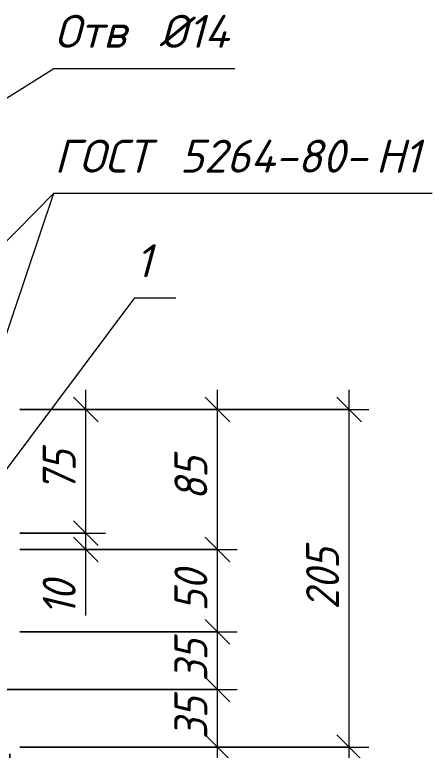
# Model space of a CAD drawing. Header units: millimetres. Extents: x 1525 to 46824, y -520 to 14115.
# Drawn here: x 31196.2 to 31449.9, y 2775.8 to 3222.3 of the extents above; entities that cross this region are included whole.
import ezdxf

# ---------------------------------------------------------------- set-up
doc = ezdxf.new("R2010")
doc.units = ezdxf.units.MM
for name, color, linetype, lineweight in [('A-ANNO-DIMS', 7, 'Continuous', 9), ('A-ANNO-DIMS-10', 7, 'Continuous', 9), ('A-ANNO-NOTE', 7, 'Continuous', 9)]:
    doc.layers.add(name, color=color, linetype=linetype, lineweight=lineweight)
doc.styles.add('ISOCPEUR_I_3', font='isocpeui.ttf', dxfattribs={"width": 0.9, "height": 20})
doc.styles.add('ISOCPEUR_I_5', font='isocpeui.ttf', dxfattribs={"height": 20})
doc.dimstyles.new('ISO-2_0_0_9К_СРЕДНИЙ_1', dxfattribs={"dimscale": 304.8, "dimtxt": 19.919624, "dimasz": 0.049213, "dimexe": 0.03937, "dimexo": 0, "dimgap": 0, "dimtad": 1, "dimdec": 0, "dimzin": 0, "dimdsep": 46, "dimtxsty": 'ISOCPEUR_I_3', "dimblk1": 'OBLIQUE', "dimblk2": 'OBLIQUE', "dimsah": 1, "dimcen": 0.09, "dimdle": 0.03937, "dimazin": 0, "dimtfac": 1, "dimtdec": 4, "dimtix": 1, "dimtmove": 0, "dimatfit": 3, "dimfxl": 1, "dimtvp": 1, "dimtolj": 1, "dimtzin": 0, "dimarcsym": 2})
doc.dimstyles.new('ISO-2_0_0_9К_СРЕДНИЙ_3', dxfattribs={"dimscale": 304.8, "dimtxt": 19.919624, "dimasz": 0.049213, "dimexe": 0.03937, "dimexo": 0, "dimgap": 0, "dimtad": 1, "dimdec": 0, "dimzin": 0, "dimdsep": 46, "dimtxsty": 'ISOCPEUR_I_3', "dimblk1": 'OBLIQUE', "dimblk2": 'OBLIQUE', "dimsah": 1, "dimcen": 0.09, "dimdle": 0.03937, "dimazin": 0, "dimtfac": 1, "dimtdec": 4, "dimtix": 1, "dimtmove": 1, "dimatfit": 3, "dimfxl": 1, "dimtvp": 1, "dimtolj": 1, "dimtzin": 0, "dimarcsym": 2})

# ---------------------------------------------------------------- blocks, each defined once
blk = doc.blocks.new('DIMBLOCK147-АР1_Фахверк из 2-х уголков Ф-11_ Ф-15_ Ф-18_ Ф-20_ Ф-26-Ф-29_2_Узлы 3 эт_')
at = {"layer": 'A-ANNO-DIMS-10', "lineweight": 20}
for p, q in [((31239.35, 2907.64), (31231.85, 2915.14)), ((31239.35, 2907.64), (31246.85, 2900.14)), ((31239.35, 2897.64), (31231.85, 2905.14)), ((31239.35, 2897.64), (31246.85, 2890.14))]:
    blk.add_line(p, q, dxfattribs=at)
at = {"layer": 'A-ANNO-DIMS-10'}
for p, q in [((31199.22, 2907.64), (31251.35, 2907.64)), ((31239.35, 2907.64), (31199.22, 2907.64)), ((31239.35, 2885.64), (31239.35, 2907.64)), ((31239.35, 2879.05), (31239.35, 2902.64)), ((31199.22, 2897.64), (31251.35, 2897.64)), ((31239.35, 2897.64), (31199.22, 2897.64)), ((31239.35, 2857.6), (31239.35, 2879.05))]:
    blk.add_line(p, q, dxfattribs=at)
at = {"layer": 'A-ANNO-DIMS-10', "color": 0, "insert": (31213.22, 2857.6), "char_height": 20, "width": 25.7423, "attachment_point": 1, "rotation": 90, "line_spacing_factor": 1.149209, "style": 'ISOCPEUR_I_3'}
blk.add_mtext('10', dxfattribs=at)
blk = doc.blocks.new('_Oblique')
at = {"color": 0, "linetype": 'ByBlock', "lineweight": -2}
blk.add_line((-0.5, -0.5), (0.5, 0.5), dxfattribs=at)
blk = doc.blocks.new('DIMBLOCK148-АР1_Фахверк из 2-х уголков Ф-11_ Ф-15_ Ф-18_ Ф-20_ Ф-26-Ф-29_2_Узлы 3 эт_')
at = {"layer": 'A-ANNO-DIMS-10'}
for p, q in [((31239.35, 2907.64), (31239.35, 2994.64)), ((31199.22, 2982.64), (31251.35, 2982.64)), ((31239.35, 2982.64), (31199.22, 2982.64)), ((31199.22, 2907.64), (31251.35, 2907.64)), ((31239.35, 2907.64), (31199.22, 2907.64))]:
    blk.add_line(p, q, dxfattribs=at)
at = {"layer": 'A-ANNO-DIMS-10', "lineweight": 20}
for p, q in [((31239.35, 2982.64), (31231.85, 2990.14)), ((31239.35, 2982.64), (31246.85, 2975.14)), ((31239.35, 2907.64), (31231.85, 2915.14)), ((31239.35, 2907.64), (31246.85, 2900.14))]:
    blk.add_line(p, q, dxfattribs=at)
at = {"layer": 'A-ANNO-DIMS-10', "color": 0, "insert": (31213.22, 2932.5), "char_height": 20, "width": 30.3391, "attachment_point": 1, "rotation": 90, "line_spacing_factor": 1.149209, "style": 'ISOCPEUR_I_3'}
blk.add_mtext('75', dxfattribs=at)
blk = doc.blocks.new('DIMBLOCK151-АР1_Фахверк из 2-х уголков Ф-11_ Ф-15_ Ф-18_ Ф-20_ Ф-26-Ф-29_2_Узлы 3 эт_')
at = {"layer": 'A-ANNO-DIMS-10'}
for p, q in [((31172.17, 2895.58), (31172.17, 2569.22)), ((31172.17, 2581.22), (31172.17, 2895.58)), ((31193.17, 2773.66), (31193.17, 2569.22)), ((31193.17, 2581.22), (31193.17, 2773.66)), ((31172.17, 2581.22), (31205.17, 2581.22)), ((31208.44, 2581.22), (31182.67, 2581.22)), ((31229.9, 2581.22), (31208.44, 2581.22))]:
    blk.add_line(p, q, dxfattribs=at)
at = {"layer": 'A-ANNO-DIMS-10', "lineweight": 20}
for p, q in [((31172.17, 2581.22), (31179.67, 2588.72)), ((31193.17, 2581.22), (31200.67, 2588.72)), ((31172.17, 2581.22), (31164.67, 2573.72)), ((31193.17, 2581.22), (31185.67, 2573.72))]:
    blk.add_line(p, q, dxfattribs=at)
at = {"layer": 'A-ANNO-DIMS-10', "color": 0, "insert": (31208.44, 2607.35), "char_height": 20, "width": 25.7423, "attachment_point": 1, "line_spacing_factor": 1.149209, "style": 'ISOCPEUR_I_3'}
blk.add_mtext('21', dxfattribs=at)
blk = doc.blocks.new('DIMBLOCK162-АР1_Фахверк из 2-х уголков Ф-11_ Ф-15_ Ф-18_ Ф-20_ Ф-26-Ф-29_2_Узлы 3 эт_')
at = {"layer": 'A-ANNO-DIMS-10', "lineweight": 20}
for p, q in [((31319.35, 2812.64), (31311.85, 2820.14)), ((31319.35, 2812.64), (31326.85, 2805.14)), ((31319.35, 2777.64), (31311.85, 2785.14)), ((31319.35, 2777.64), (31326.85, 2770.14))]:
    blk.add_line(p, q, dxfattribs=at)
at = {"layer": 'A-ANNO-DIMS-10'}
for p, q in [((31161.48, 2812.64), (31331.35, 2812.64)), ((31319.35, 2812.64), (31161.48, 2812.64)), ((31319.35, 2765.64), (31319.35, 2812.64)), ((31199.22, 2777.64), (31331.35, 2777.64)), ((31319.35, 2777.64), (31199.22, 2777.64))]:
    blk.add_line(p, q, dxfattribs=at)
at = {"layer": 'A-ANNO-DIMS-10', "color": 0, "insert": (31293.22, 2782.5), "char_height": 20, "width": 30.3391, "attachment_point": 1, "rotation": 90, "line_spacing_factor": 1.149209, "style": 'ISOCPEUR_I_3'}
blk.add_mtext('35', dxfattribs=at)
blk = doc.blocks.new('DIMBLOCK163-АР1_Фахверк из 2-х уголков Ф-11_ Ф-15_ Ф-18_ Ф-20_ Ф-26-Ф-29_2_Узлы 3 эт_')
at = {"layer": 'A-ANNO-DIMS-10', "lineweight": 20}
for p, q in [((31319.35, 2847.64), (31311.85, 2855.14)), ((31319.35, 2847.64), (31326.85, 2840.14)), ((31319.35, 2812.64), (31311.85, 2820.14)), ((31319.35, 2812.64), (31326.85, 2805.14))]:
    blk.add_line(p, q, dxfattribs=at)
at = {"layer": 'A-ANNO-DIMS-10'}
for p, q in [((31199.22, 2847.64), (31331.35, 2847.64)), ((31319.35, 2847.64), (31199.22, 2847.64)), ((31319.35, 2812.64), (31319.35, 2847.64)), ((31161.48, 2812.64), (31331.35, 2812.64)), ((31319.35, 2812.64), (31161.48, 2812.64))]:
    blk.add_line(p, q, dxfattribs=at)
at = {"layer": 'A-ANNO-DIMS-10', "color": 0, "insert": (31293.22, 2817.5), "char_height": 20, "width": 30.3391, "attachment_point": 1, "rotation": 90, "line_spacing_factor": 1.149209, "style": 'ISOCPEUR_I_3'}
blk.add_mtext('35', dxfattribs=at)
blk = doc.blocks.new('DIMBLOCK164-АР1_Фахверк из 2-х уголков Ф-11_ Ф-15_ Ф-18_ Ф-20_ Ф-26-Ф-29_2_Узлы 3 эт_')
at = {"layer": 'A-ANNO-DIMS-10', "lineweight": 20}
for p, q in [((31319.35, 2897.64), (31311.85, 2905.14)), ((31319.35, 2897.64), (31326.85, 2890.14)), ((31319.35, 2847.64), (31311.85, 2855.14)), ((31319.35, 2847.64), (31326.85, 2840.14))]:
    blk.add_line(p, q, dxfattribs=at)
at = {"layer": 'A-ANNO-DIMS-10'}
for p, q in [((31199.22, 2897.64), (31331.35, 2897.64)), ((31319.35, 2897.64), (31199.22, 2897.64)), ((31319.35, 2847.64), (31319.35, 2897.64)), ((31199.22, 2847.64), (31331.35, 2847.64)), ((31319.35, 2847.64), (31199.22, 2847.64))]:
    blk.add_line(p, q, dxfattribs=at)
at = {"layer": 'A-ANNO-DIMS-10', "color": 0, "insert": (31293.22, 2860), "char_height": 20, "width": 30.3391, "attachment_point": 1, "rotation": 90, "line_spacing_factor": 1.149209, "style": 'ISOCPEUR_I_3'}
blk.add_mtext('50', dxfattribs=at)
blk = doc.blocks.new('DIMBLOCK165-АР1_Фахверк из 2-х уголков Ф-11_ Ф-15_ Ф-18_ Ф-20_ Ф-26-Ф-29_2_Узлы 3 эт_')
at = {"layer": 'A-ANNO-DIMS-10'}
for p, q in [((31319.35, 2897.64), (31319.35, 2994.64)), ((31199.22, 2982.64), (31331.35, 2982.64)), ((31319.35, 2982.64), (31199.22, 2982.64)), ((31199.22, 2897.64), (31331.35, 2897.64)), ((31319.35, 2897.64), (31199.22, 2897.64))]:
    blk.add_line(p, q, dxfattribs=at)
at = {"layer": 'A-ANNO-DIMS-10', "lineweight": 20}
for p, q in [((31319.35, 2982.64), (31311.85, 2990.14)), ((31319.35, 2982.64), (31326.85, 2975.14)), ((31319.35, 2897.64), (31311.85, 2905.14)), ((31319.35, 2897.64), (31326.85, 2890.14))]:
    blk.add_line(p, q, dxfattribs=at)
at = {"layer": 'A-ANNO-DIMS-10', "color": 0, "insert": (31293.22, 2927.5), "char_height": 20, "width": 30.3391, "attachment_point": 1, "rotation": 90, "line_spacing_factor": 1.149209, "style": 'ISOCPEUR_I_3'}
blk.add_mtext('85', dxfattribs=at)
blk = doc.blocks.new('DIMBLOCK166-АР1_Фахверк из 2-х уголков Ф-11_ Ф-15_ Ф-18_ Ф-20_ Ф-26-Ф-29_2_Узлы 3 эт_')
at = {"layer": 'A-ANNO-DIMS-10'}
for p, q in [((31399.35, 2765.64), (31399.35, 2994.64)), ((31199.22, 2982.64), (31411.35, 2982.64)), ((31399.35, 2982.64), (31199.22, 2982.64)), ((31199.22, 2777.64), (31411.35, 2777.64)), ((31399.35, 2777.64), (31199.22, 2777.64))]:
    blk.add_line(p, q, dxfattribs=at)
at = {"layer": 'A-ANNO-DIMS-10', "lineweight": 20}
for p, q in [((31399.35, 2982.64), (31391.85, 2990.14)), ((31399.35, 2982.64), (31406.85, 2975.14)), ((31399.35, 2777.64), (31391.85, 2785.14)), ((31399.35, 2777.64), (31406.85, 2770.14))]:
    blk.add_line(p, q, dxfattribs=at)
at = {"layer": 'A-ANNO-DIMS-10', "color": 0, "insert": (31373.22, 2861.17), "char_height": 20, "width": 45.5087, "attachment_point": 1, "rotation": 90, "line_spacing_factor": 1.149209, "style": 'ISOCPEUR_I_3'}
blk.add_mtext('205', dxfattribs=at)
blk = doc.blocks.new('_AT__Текстовая выноска 2_0 - _AT__Текстовая выноска 2_0-30620702-АР1_Фахверк из 2-х уголков Ф-11_ Ф-15_ Ф-18_ Ф-20_ Ф-26-Ф-29_2_Узлы 3 эт_')
at = {"layer": 'A-ANNO-NOTE'}
blk.add_line((0, 0), (11, 0), dxfattribs=at)
blk = doc.blocks.new('_AT__Текстовая выноска1 - _AT__Текстовая выноска-30601245-АР1_Фахверк из 2-х уголков Ф-11_ Ф-15_ Ф-18_ Ф-20_ Ф-26-Ф-29_2_Узлы 3 эт_')
at = {"layer": 'A-ANNO-NOTE'}
blk.add_line((0, 0), (2.5, 0), dxfattribs=at)
blk = doc.blocks.new('_AT__Текстовая выноска 2_0 - _AT__Текстовая выноска 2_0-30620701-АР1_Фахверк из 2-х уголков Ф-11_ Ф-15_ Ф-18_ Ф-20_ Ф-26-Ф-29_2_Узлы 3 эт_')
at = {"layer": 'A-ANNO-NOTE'}
blk.add_line((0, 0), (23, 0), dxfattribs=at)
blk = doc.blocks.new('DIMBLOCK169-АР1_Фахверк из 2-х уголков Ф-11_ Ф-15_ Ф-18_ Ф-20_ Ф-26-Ф-29_2_Узлы 3 эт_')
at = {"layer": 'A-ANNO-DIMS-10'}
for p, q in [((30981.17, 2895.42), (30981.17, 2489.22)), ((30981.17, 2501.22), (30981.17, 2895.42)), ((31193.17, 2766.94), (31193.17, 2489.22)), ((31193.17, 2501.22), (31193.17, 2766.94)), ((30969.17, 2501.22), (31205.17, 2501.22))]:
    blk.add_line(p, q, dxfattribs=at)
at = {"layer": 'A-ANNO-DIMS-10', "lineweight": 20}
for p, q in [((30981.17, 2501.22), (30988.67, 2508.72)), ((31193.17, 2501.22), (31200.67, 2508.72)), ((30981.17, 2501.22), (30973.67, 2493.72)), ((31193.17, 2501.22), (31185.67, 2493.72))]:
    blk.add_line(p, q, dxfattribs=at)
at = {"layer": 'A-ANNO-DIMS-10', "color": 0, "insert": (31070.12, 2527.35), "char_height": 20, "width": 40.9118, "attachment_point": 1, "line_spacing_factor": 1.149209, "style": 'ISOCPEUR_I_3'}
blk.add_mtext('212', dxfattribs=at)

msp = doc.modelspace()

# ---------------------------------------------------------------- linework, layer by layer
at = {"layer": 'A-ANNO-NOTE'}
for p, q in [((31041.21808, 3077.24046), (31219.89901, 3189.66867)), ((31026.8658, 2917.68348), (31219.89901, 3113.90021)), ((31154.66458, 2920.03107), (31219.89901, 3113.90021)), ((31189.99453, 2944.66919), (31269.17564, 3050.44421))]:
    msp.add_line(p, q, dxfattribs=at)

# ---------------------------------------------------------------- block references
at = {"layer": 'A-ANNO-NOTE', "xscale": 10, "yscale": 10, "zscale": 10}
for name, p in [('_AT__Текстовая выноска 2_0 - _AT__Текстовая выноска 2_0-30620702-АР1_Фахверк из 2-х уголков Ф-11_ Ф-15_ Ф-18_ Ф-20_ Ф-26-Ф-29_2_Узлы 3 эт_', (31219.89901, 3189.66867)), ('_AT__Текстовая выноска 2_0 - _AT__Текстовая выноска 2_0-30620701-АР1_Фахверк из 2-х уголков Ф-11_ Ф-15_ Ф-18_ Ф-20_ Ф-26-Ф-29_2_Узлы 3 эт_', (31219.89901, 3113.90021)), ('_AT__Текстовая выноска1 - _AT__Текстовая выноска-30601245-АР1_Фахверк из 2-х уголков Ф-11_ Ф-15_ Ф-18_ Ф-20_ Ф-26-Ф-29_2_Узлы 3 эт_', (31269.17564, 3050.44421))]:
    msp.add_blockref(name, p, dxfattribs=at)

# ---------------------------------------------------------------- texts
at = {"layer": 'A-ANNO-NOTE', "char_height": 20, "attachment_point": 1, "style": 'ISOCPEUR_I_5'}
for s, insert, width in [('Отв', (31220.30919, 3222.19547), 61.7299375), (' Ø14', (31271.24148, 3222.19547), 74.5569375), ('ГОСТ', (31220.30919, 3146.42701), 76.962), (' 5264-80-', (31283.80919, 3146.42701), 159.5358125), ('\\fISOCPEUR|b0|i1|c204|p34|;Н', (31415.4394, 3146.42701), 20.843875), ('\\fISOCPEUR|b0|i1|c204|p34|;1', (31432.63732, 3146.42701), 12.827), ('\\fISOCPEUR|b0|i1|c204|p34|;1', (31269.58582, 3082.97102), 12.827)]:
    msp.add_mtext(s, dxfattribs=dict(at, insert=insert, width=width))

# ---------------------------------------------------------------- dimensions: what is measured, and where the dimension line sits
at = {"layer": 'A-ANNO-DIMS'}
for base, p1, p2, override, picture, middle in [((31239.34649, 2982.63633), (31199.22451, 2907.63633), (31199.22451, 2982.63633), {"dimpost": '<>', "dimfxl": 75}, 'DIMBLOCK148-АР1_Фахверк из 2-х уголков Ф-11_ Ф-15_ Ф-18_ Ф-20_ Ф-26-Ф-29_2_Узлы 3 эт_', (31229.2177, 2945.13633)), ((31319.34649, 2982.63633), (31199.22451, 2897.63633), (31199.22451, 2982.63633), {"dimpost": '<>', "dimfxl": 85}, 'DIMBLOCK165-АР1_Фахверк из 2-х уголков Ф-11_ Ф-15_ Ф-18_ Ф-20_ Ф-26-Ф-29_2_Узлы 3 эт_', (31309.34649, 2940.13633)), ((31399.34649, 2982.63633), (31199.22451, 2777.63633), (31199.22451, 2982.63633), {"dimpost": '<>', "dimfxl": 205}, 'DIMBLOCK166-АР1_Фахверк из 2-х уголков Ф-11_ Ф-15_ Ф-18_ Ф-20_ Ф-26-Ф-29_2_Узлы 3 эт_', (31389.34649, 2880.13633)), ((31319.34649, 2897.63633), (31199.22451, 2847.63633), (31199.22451, 2897.63633), {"dimpost": '<>', "dimfxl": 50}, 'DIMBLOCK164-АР1_Фахверк из 2-х уголков Ф-11_ Ф-15_ Ф-18_ Ф-20_ Ф-26-Ф-29_2_Узлы 3 эт_', (31309.34649, 2872.63633)), ((31319.34649, 2847.63633), (31161.47821, 2812.63633), (31199.22451, 2847.63633), {"dimpost": '<>', "dimfxl": 51.476043}, 'DIMBLOCK163-АР1_Фахверк из 2-х уголков Ф-11_ Ф-15_ Ф-18_ Ф-20_ Ф-26-Ф-29_2_Узлы 3 эт_', (31309.34649, 2830.13633)), ((31319.34649, 2812.63633), (31199.22451, 2777.63633), (31161.47821, 2812.63633), {"dimpost": '<>', "dimfxl": 51.476043}, 'DIMBLOCK162-АР1_Фахверк из 2-х уголков Ф-11_ Ф-15_ Ф-18_ Ф-20_ Ф-26-Ф-29_2_Узлы 3 эт_', (31309.34649, 2795.13633))]:
    dim = msp.add_linear_dim(base=base, p1=p1, p2=p2, angle=90, dimstyle='ISO-2_0_0_9К_СРЕДНИЙ_1', override=override, dxfattribs=at)
    dim.commit()
    dim.dimension.update_dxf_attribs({"geometry": picture, "text_midpoint": middle})
dim = msp.add_linear_dim(base=(31239.34649, 2907.63633), p1=(31199.22451, 2897.63633), p2=(31199.22451, 2907.63633), angle=90, dimstyle='ISO-2_0_0_9К_СРЕДНИЙ_3', override={"dimpost": '<>', "dimfxl": 10}, dxfattribs=at)
dim.commit()
dim.dimension.update_dxf_attribs({"geometry": 'DIMBLOCK147-АР1_Фахверк из 2-х уголков Ф-11_ Ф-15_ Ф-18_ Ф-20_ Ф-26-Ф-29_2_Узлы 3 эт_', "text_midpoint": (31226.5507, 2870.47352), "dimtype": 160, "text_rotation": 90})
dim = msp.add_linear_dim(base=(31193.16739, 2501.22387), p1=(30981.16739, 2895.4215), p2=(31193.16739, 2766.94094), dimstyle='ISO-2_0_0_9К_СРЕДНИЙ_1', override={"dimpost": '<>', "dimfxl": 247.893637}, dxfattribs=at)
dim.commit()
dim.dimension.update_dxf_attribs({"geometry": 'DIMBLOCK169-АР1_Фахверк из 2-х уголков Ф-11_ Ф-15_ Ф-18_ Ф-20_ Ф-26-Ф-29_2_Узлы 3 эт_', "text_midpoint": (31087.16739, 2511.22387)})
dim = msp.add_linear_dim(base=(31193.16739, 2581.22387), p1=(31172.16739, 2895.57921), p2=(31193.16739, 2773.65802), dimstyle='ISO-2_0_0_9К_СРЕДНИЙ_3', override={"dimpost": '<>', "dimfxl": 123.716516}, dxfattribs=at)
dim.commit()
dim.dimension.update_dxf_attribs({"geometry": 'DIMBLOCK151-АР1_Фахверк из 2-х уголков Ф-11_ Ф-15_ Ф-18_ Ф-20_ Ф-26-Ф-29_2_Узлы 3 эт_', "text_midpoint": (31221.31438, 2594.01965), "dimtype": 160})

doc.saveas('drawing.dxf')
